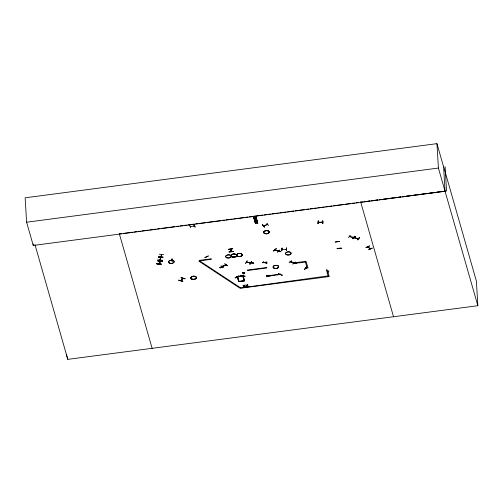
<?xml version="1.0" encoding="UTF-8"?>
<svg xmlns="http://www.w3.org/2000/svg" width="503" height="503" viewBox="0 0 503 503"><rect width="100%" height="100%" fill="white"/><g stroke="black" fill="none" stroke-linecap="round" stroke-linejoin="round"><path stroke-width="0.75" d="M263.622 225.797L267.539 224.445L267.464 224.087L267.282 224.665M157.716 260.29C166.147 260.453 161.413 261.057 157.741 259.976M157.747 260.145L162.129 260.177M158.59 256.97C167.581 256.341 160.639 258.479 158.59 256.756M162.953 257.316L158.564 257.064M262.566 262.773L266.955 262.076M266.961 262.226L262.541 262.704M228.318 249.419L232.7 248.689M232.707 248.84L228.312 249.268M238.686 281.649L237.315 276.461M238.674 281.567L244.527 280.775L243.056 275.738L244.54 280.881L238.762 281.548M238.629 281.441L244.483 280.649M243.087 276.116L243.238 275.323M282.076 248.193L281.737 250.727L282.032 248.01M282.51 249.148L282.428 249.519M286.471 249.375L285.962 249.048M286.069 249.4L286.471 249.287M286.408 249.387L282.026 249.501M286.503 247.866L286.427 250.595L286.54 247.878M317.997 223.634C318.889 216.485 317.519 225.048 318.229 223.42M318.179 223.602L318.292 221.069M318.783 222.395L318.77 222.049M322.775 220.974L322.687 223.495L322.763 220.767M322.932 223.483L322.838 220.943M160.715 257.435L160.576 257.743M161.557 254.788L160.696 257.058M161.582 254.593L160.935 257.027M156.773 263.842C160.759 263.126 164.362 265.119 156.773 263.842L161.048 264.364M156.829 263.698L161.105 264.22M156.823 263.541L161.098 264.05M180.803 280.63L182.947 278.366M183.079 278.404L180.917 280.693L181.137 280.184M182.69 278.366L183.067 278.436M268.47 275.757L268.772 276.046L280.473 274.506L280.334 274.028L268.652 275.719L268.633 275.33M240.843 275.587L244.986 276.342L245.062 276.002M240.918 275.424L245.055 276.197M159.979 261.51L158.885 263.553M158.866 263.553L159.042 263.685M158.948 263.377L159.187 263.704M160.275 261.208L160.275 261.503M160.275 261.56L159.067 263.956M178.892 279.932L178.785 280.253L182.771 281.177M230.607 250.362L230.99 250.287M231.135 250.494L230.67 250.557L231.091 250.299M160.099 260.02L159.967 259.718M263.258 261.981L266.829 263.346M282.246 275.034L282.114 275.361L278.656 273.858M282.233 275.229L278.637 273.896M290.74 261.956L290.797 261.491L290.677 261.962M158.917 263.937L160.256 261.183M163.695 254.593L159.3 254.235M162.884 257.706L158.464 257.58M159.866 260.233L160.551 257.417M160.029 260.246L160.74 257.788M220.999 265.747L223.69 267.634M251.236 263.088L251.563 262.937M265.006 262.629L265.295 262.151M279.09 251.211L278.656 251.116M369.504 246.017L365.958 247.533M208.368 255.996L204.771 257.674L208.236 255.958M220.132 267.961L223.609 266.1M223.59 266.25L220.138 267.822M262.39 224.828C267.055 229.179 263.075 226.451 262.597 224.558M262.572 224.74L264.496 226.954M206.89 256.901L207.01 256.838M221.741 266.741L221.345 266.665M222.106 267.382L222.119 267.143M236.963 277.008L236.523 276.876L236.844 277.071M263.698 225.866L267.558 224.571L267.596 224.162M367.687 246.954L370.384 248.834M370.29 248.809L370.189 248.312M160.375 260.642L160.363 260.887M230.028 249.237L230.758 251.682M230.236 249.186L230.971 251.475M289.112 262.855L291.551 260.617M273.645 250.991L276.084 248.784M243.031 275.77L237.221 276.518L243.131 275.902M282.032 248.161L281.938 250.538M350.409 235.291L348.403 237.623M353.477 238.692L355.432 236.523M306.509 266.76L304.68 269.338L306.459 266.93M245.665 263.396L247.055 260.969M158.061 261.233L162.406 261.623L158.124 261.082M194.504 226.048L190.147 226.639M190.543 226.576L190.562 226.224M194.001 226.01L194.41 225.614M245.69 263.232L247.275 260.812M246.866 261.981L246.91 262.359L246.596 261.83M250.676 262.912L250.236 262.943M249.846 263.962L250.085 264.207L251.651 261.755M159.941 260.013L159.923 259.655L160.124 262.233L160.073 259.51L160.111 260.045M249.413 262.491L253.644 263.107L249.4 262.289M240.843 275.594L240.918 275.254M243.094 275.298L242.911 275.807L243.27 275.587M253.638 263.088L249.425 262.434M304.68 269.338L306.522 266.961M305.686 268.212L306.201 268.212L305.837 268.13M327.503 272.06L327.881 272.123M328.742 270.677L328.987 270.922L327.202 273.286M243.068 285.27L244.118 285.867L244.867 285.038L244.351 285.981L245.263 286.333M245.91 284.899L246.967 285.497L247.363 284.704M243.439 286.572L243.804 286.729L244.207 285.93M246.281 286.201L246.652 286.358L247.055 285.559M248.111 285.956L247.199 285.61L247.715 284.66M243.446 286.779L243.974 285.817M246.294 286.402L246.822 285.446M160.073 261.51L160.073 261.164M226.073 265.024L222.489 266.565L222.873 266.144M225.627 264.842L226.036 264.911L222.527 266.565M354.609 236.353C349.107 241.666 355.338 236.737 354.395 236.127M353.269 238.843L355.47 236.36M354.527 237.806L358.419 238.636M357.979 238.642L358.092 238.196L357.991 238.661L358.092 238.196L358.494 238.667M359.494 237.517C354.37 242.572 360.393 238.422 359.45 237.341M280.423 274.487L280.68 274.053M181.193 277.719L185.073 278.794L181.061 277.643M181.086 277.782L185.06 278.775M182.664 281.34L182.778 281.007M282.032 249.413L282.523 249.4M194.013 225.665L194.076 226.004M255.555 223.539L253.631 216.711L255.581 223.533L256.014 223.47L254.235 216.78L253.889 216.818L255.706 223.521L253.889 216.818M255.423 216.567L257.203 223.25L255.379 216.567L256.002 216.567L257.756 223.275L257.014 223.345L255.235 216.661L255.713 216.611M255.254 223.571L255.681 223.514M273.663 250.827L276.216 248.834M273.676 251.035L276.254 248.677M275.242 250.123L275.015 249.916M275.267 250.148L275.399 249.708M278.115 250.815L278.631 251.23L275.078 249.928M278.178 251.186L278.31 250.746M277.493 252.424L279.894 250.029M242.565 272.758C247.677 271.079 242.716 276.449 242.622 272.67M277.36 250.349L280.963 251.707L277.379 250.362M266.867 263.339L263.138 262.107L263.27 261.793M296.198 263.528L292.608 262.176L296.229 263.679M278.53 274.009L278.662 273.689M305.403 262.019L293.702 263.559L293.639 262.692M292.715 264.163L295.336 261.881M237.359 276.606L243.119 275.851M318.38 222.301L322.687 222.282M268.363 275.543L268.445 275.38M278.851 250.808L278.964 251.135M306.05 268.294L306.189 267.961M219.943 267.653C226.344 264.125 222.999 267.074 219.93 267.451M236.63 276.449L236.555 276.92L236.661 276.443L236.97 276.983M235.209 277.901L238.642 276.009M235.159 277.694L238.661 276.166M365.977 247.533L369.523 245.866M367.724 246.948L368.083 247.036M368.818 249.733L372.365 248.067L368.661 249.431M255.82 223.42L254.078 216.724M353.395 237.435L349.516 236.485L349.554 236.114M353.326 237.523L349.409 236.58L349.453 236.121M358.362 238.743L354.496 237.781M238.969 281.378L237.611 276.637L239.051 281.598M246.872 262.359L246.816 261.988M250.557 262.994L246.47 262.264L246.986 262.264M306.082 268.294L305.761 268.244M268.659 225.507L266.741 223.319M278.455 251.299L274.934 250.016M293.966 263.17C292.991 263.61 285.214 258.705 294.016 263.069M160.413 260.912L160.149 260.655L160.363 260.9M277.254 250.431L280.831 251.764M443.602 166.883L436.95 143.644L25.15 197.805L26.602 222.213L33.255 245.451L445.054 191.291L443.577 166.424L476.385 281.045L477.85 305.705L67.798 359.356L66.314 354.376M26.602 222.213L438.402 168.052L477.85 305.705M362.286 201.973L360.739 202.175L362.273 201.973M366.153 201.47L363.832 201.772L366.102 201.47M370.019 200.967L367.699 201.269L369.931 200.967M371.566 200.766L377.759 199.955M379.306 199.754L381.626 199.452M383.173 199.251L389.366 198.446M390.913 198.245L400.966 196.931M402.519 196.73L446.551 190.989L445.117 166.782M119.374 233.92L121.707 233.612M123.266 233.411L132.61 232.179M134.169 231.977L136.502 231.669M138.061 231.462L140.394 231.154M141.953 230.952L144.292 230.644M145.845 230.437L148.184 230.135M149.737 229.928L155.968 229.11M157.527 228.903L159.86 228.595M161.419 228.393L174.654 226.652M176.213 226.444L178.546 226.136M180.105 225.935L182.438 225.627M183.997 225.419L186.33 225.111M187.889 224.91L194.12 224.093M195.673 223.885L198.012 223.577M199.572 223.376L205.796 222.552M207.355 222.351L220.591 220.61M222.15 220.402L224.483 220.094M226.042 219.893L228.375 219.585M229.934 219.377L232.273 219.075M233.826 218.868L236.165 218.56M237.718 218.359L243.949 217.535M245.508 217.334L247.841 217.026M249.4 216.818L262.635 215.077M264.194 214.875L266.527 214.567M268.086 214.36L270.419 214.052M271.978 213.85L274.311 213.542M275.87 213.335L278.209 213.033M279.762 212.826L282.101 212.518M283.654 212.316L285.993 212.008M287.553 211.801L293.777 210.983M295.336 210.776L304.68 209.55M306.239 209.342L308.572 209.034M310.131 208.833L312.464 208.525M314.023 208.317L316.356 208.016M317.915 207.808L320.248 207.5M321.807 207.299L324.146 206.991M325.699 206.783L328.038 206.475M329.591 206.274L331.93 205.966M333.489 205.758L343.606 204.432M345.165 204.224L350.616 203.508M352.175 203.3L354.508 202.998M356.067 202.791L358.4 202.483M371.465 200.766L373.767 200.464M375.301 200.263L377.596 199.961M379.13 199.754L381.431 199.452M382.965 199.251L385.26 198.949M386.794 198.748L389.096 198.446M390.63 198.245L392.925 197.943M394.459 197.742L396.76 197.44M398.294 197.239L400.589 196.937M404.425 196.428L402.903 196.836M405.952 196.227L408.254 195.925M409.788 195.724L415.918 194.919M417.452 194.718L419.754 194.416M421.281 194.215L423.583 193.913M425.117 193.712L427.418 193.404M428.946 193.202L435.076 192.398M436.61 192.196L438.912 191.894M440.446 191.693L442.741 191.392M190.455 227.815L189.738 225.149M229.035 251.928L233.455 251.487L229.016 251.733M229.066 252.047L233.455 251.487M293.551 262.767L306.12 261.428L307.999 267.998L307.144 268.112L305.246 261.239M266.653 267.508L247.344 270.048L247.482 270.526L266.791 267.986L266.64 267.206M242.628 272.708L244.496 272.425M326.466 269.797L327.334 269.985L329.214 276.556L240.591 288.213L240.453 287.735L199.496 260.799L198.83 261.139L239.78 288.068L328.208 275.883M244.527 285.283L244.879 285.239M247.375 284.912L247.728 284.861M244.219 286.138L245.275 286.534M247.067 285.761L248.124 286.163M339.953 248.149L341.449 248.205L337.023 248.507M266.357 276.04C275.493 274.77 270.073 276.342 266.339 275.826M318.38 222.288L322.687 222.169M172.089 258.938L172.139 261.485L171.969 258.768M224.772 263.949L227.62 265.804L224.728 263.792M339.135 248.432L339.104 248.042M246.615 262.182L250.626 262.893M282.051 249.519L282.504 249.237M237.234 276.512L238.743 281.592M237.605 276.65L237.623 276.694M158.074 261.183L162.35 261.705M241.597 275.411L242.993 275.631M194.196 224.74L195.089 227.205L194.384 224.734M230.802 249.111L231.525 251.582M231.688 251.563L231.009 249.111M290.539 261.409L290.376 261.818M182.784 281.208L178.785 280.265L182.677 281.303M354.917 237.774L354.948 237.548M367.894 246.904L370.478 248.746M278.593 251.217L278.561 250.84M245.923 285.1L246.835 285.647M243.081 285.478L243.986 286.018M235.171 277.901L238.793 276.273L238.623 275.977M253.462 216.875L255.436 223.47M257.788 223.25L257.303 223.319L255.574 216.617M219.962 267.64L223.395 265.735M268.583 275.512L268.533 275.21M268.445 275.726L268.382 275.229M250.211 262.937L250.198 262.579M393.465 316.525L360.657 201.904M326.485 270.098L328.365 276.669M119.299 233.65L152.183 348.535M34.99 244.741L67.798 359.356M266.967 262.283L262.56 262.641M257.63 223.2L255.826 216.504L257.586 223.206M255.662 216.604L257.492 223.294M339.525 241.459L335.143 242.069L339.531 241.339M337.054 248.771L341.443 248.199M243.182 276.103L237.334 276.927L237.347 276.405M266.389 276.16L270.784 275.6M436.95 143.644L438.402 168.052M352.987 237.089L352.917 237.171M349.899 236.328L349.742 236.668L349.83 236.184M349.384 236.203L349.447 236.567M327.503 271.714L327.466 272.048M322.222 221.949L322.234 222.295M278.209 250.739L278.266 251.11M267.521 224.087L267.558 224.571M194.359 225.596L194.422 226.086M194.089 225.759L194.114 226.124M171.793 259.944L171.812 260.284M160.35 260.661L160.375 261.026M159.872 259.68L159.891 260.038M159.954 261.353L159.992 261.761M33.16 243.93L33.255 245.451M242.773 275.971L244.175 280.925L242.786 275.971M251.469 261.698L249.859 264.169L251.494 261.73M243.125 272.846L243.207 273.475L244.496 273.173L244.238 272.758L243.125 272.846M211.109 258.85L199.402 260.391L199.54 260.868L211.241 259.328L211.109 258.85M286.691 254.763A2.779 1.572 -3.4 0 0 291.074 253.468A2.779 1.572 -3.4 0 0 287.182 252.028A2.779 1.572 -3.4 0 0 286.691 254.763A2.767 1.566 -3.4 0 0 291.061 253.468A2.767 1.566 -3.4 0 0 287.188 252.034A2.767 1.566 -3.4 0 0 286.697 254.757M169.737 263.113A2.779 1.578 -3.4 0 0 174.126 261.818A2.779 1.578 -3.4 0 0 170.228 260.378A2.779 1.578 -3.4 0 0 169.737 263.113M169.75 263.195A2.773 1.572 -3.4 0 0 174.126 261.906A2.773 1.572 -3.4 0 0 170.24 260.472A2.773 1.572 -3.4 0 0 169.75 263.195M191.97 279.159A2.779 1.572 -3.4 0 0 196.352 277.87A2.779 1.572 -3.4 0 0 192.46 276.424A2.779 1.572 -3.4 0 0 191.97 279.159A2.767 1.566 -3.4 0 0 196.346 277.87A2.767 1.566 -3.4 0 0 192.467 276.43A2.767 1.566 -3.4 0 0 191.976 279.152M191.964 279.064A2.779 1.578 -3.4 0 0 196.352 277.775A2.779 1.578 -3.4 0 0 192.454 276.329A2.779 1.578 -3.4 0 0 191.964 279.064M274.28 268.244A2.779 1.572 -3.4 0 0 278.668 266.955A2.779 1.572 -3.4 0 0 274.776 265.515A2.779 1.572 -3.4 0 0 274.28 268.244A2.779 1.572 -3.4 0 0 278.668 266.967A2.767 1.566 -3.4 0 0 274.776 265.527A2.779 1.572 -3.4 0 0 274.286 268.256A2.767 1.566 -3.4 0 0 278.656 266.961A2.779 1.572 -3.4 0 0 274.776 265.527A2.767 1.566 -3.4 0 0 274.292 268.25M264.842 233.537A2.779 1.572 -3.4 0 0 269.224 232.248A2.779 1.572 -3.4 0 0 265.333 230.808A2.779 1.572 -3.4 0 0 264.842 233.537A2.767 1.566 -3.4 0 0 269.212 232.254A2.767 1.566 -3.4 0 0 265.339 230.82A2.779 1.572 -3.4 0 0 264.842 233.549A2.779 1.572 -3.4 0 0 269.224 232.26A2.779 1.572 -3.4 0 0 265.333 230.82A2.767 1.566 -3.4 0 0 264.848 233.543M226.834 257.769A2.779 1.572 -3.4 0 0 231.217 256.48A2.779 1.572 -3.4 0 0 227.325 255.04A2.779 1.572 -3.4 0 0 226.834 257.769A2.767 1.566 -3.4 0 0 231.21 256.486A2.767 1.566 -3.4 0 0 227.331 255.052A2.767 1.566 -3.4 0 0 226.84 257.775M237.806 256.341A2.779 1.572 -3.4 0 0 242.188 255.052A2.779 1.572 -3.4 0 0 238.303 253.606A2.779 1.572 -3.4 0 0 237.806 256.341M237.8 256.241A2.779 1.578 -3.4 0 0 242.188 254.952A2.779 1.578 -3.4 0 0 238.29 253.506A2.779 1.578 -3.4 0 0 237.8 256.241M237.812 256.329A2.767 1.566 -3.4 0 0 242.182 255.046A2.767 1.566 -3.4 0 0 238.303 253.606A2.767 1.566 -3.4 0 0 237.812 256.329M232.185 256.926A2.779 1.572 -3.4 0 0 236.567 255.631A2.779 1.572 -3.4 0 0 232.675 254.191A2.779 1.572 -3.4 0 0 232.185 256.926A2.779 1.572 -3.4 0 0 236.573 255.65A2.773 1.572 -3.4 0 0 232.682 254.197A2.779 1.572 -3.4 0 0 232.185 256.939A2.767 1.566 -3.4 0 0 236.561 255.643A2.767 1.566 -3.4 0 0 232.682 254.204A2.773 1.572 -3.4 0 0 232.191 256.926A2.773 1.572 -3.4 0 0 236.567 255.637A2.779 1.572 -3.4 0 0 232.682 254.204A2.767 1.566 -3.4 0 0 232.191 256.926"/></g></svg>
